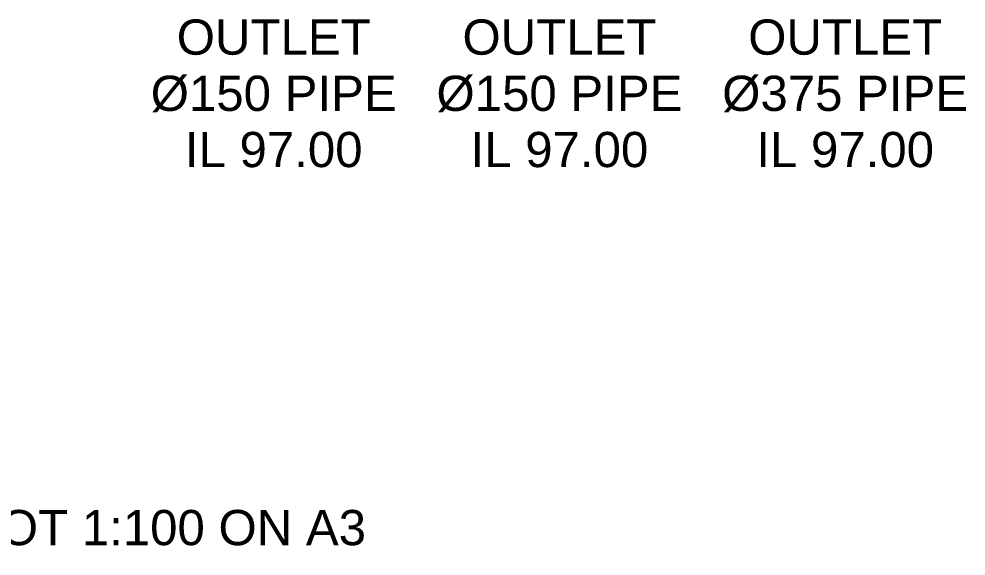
# Model space of a CAD drawing. Header units: millimetres. Extents: x -6738 to 19322, y -5396 to 4356.
# Drawn here: x -723 to 4034, y -4034 to -1337 of the extents above; entities that cross this region are included whole.
import ezdxf
from ezdxf.enums import TextEntityAlignment as Align

# ---------------------------------------------------------------- set-up
doc = ezdxf.new("R2010")
doc.units = ezdxf.units.MM
doc.layers.add('ANNOTATIONS', color=7, linetype='Continuous')
doc.layers.add('TITLE', color=7, linetype='Continuous')
doc.styles.add('ARIAL', font='arial.ttf')

msp = doc.modelspace()

# ---------------------------------------------------------------- texts
at = {"layer": 'ANNOTATIONS', "style": 'ARIAL'}
for s, p in [('OUTLET', (556.5, -1516.9)), ('OUTLET', (1991.8, -1516.9)), ('OUTLET', (3427.1, -1516.9)), ('Ø150 PIPE', (556.5, -1799.2)), ('Ø150 PIPE', (1991.8, -1799.2)), ('Ø375 PIPE', (3427.1, -1799.2)), ('IL 97.00', (556.5, -2081.4)), ('IL 97.00', (1991.8, -2081.4)), ('IL 97.00', (3427.1, -2081.4))]:
    msp.add_text(s, height=176.81, dxfattribs=at).set_placement(p, align=Align.CENTER)
at = {"layer": 'TITLE', "style": 'ARIAL'}
msp.add_text('BACK ELEVATION  |  MODEL UNITS: mm (1:1)  |  PLOT 1:100 ON A3', height=176.812, dxfattribs=at).set_placement((-6738.8, -3979.3))

doc.saveas('drawing.dxf')
